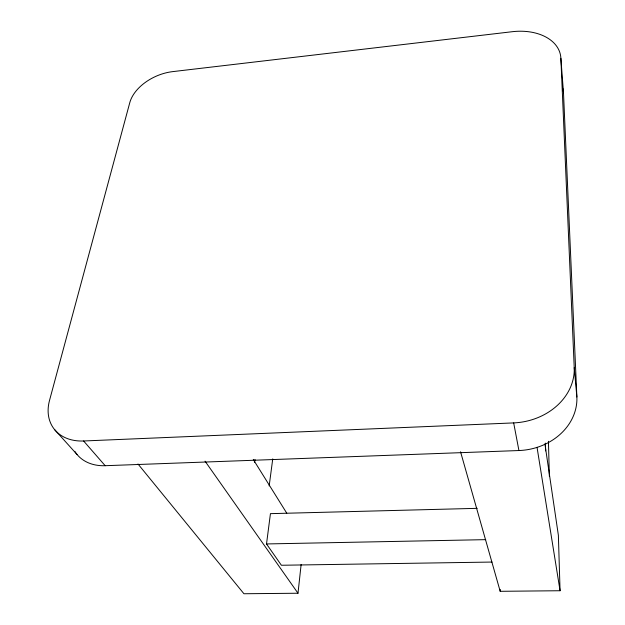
<?xml version="1.0" encoding="UTF-8"?>
<svg xmlns="http://www.w3.org/2000/svg" width="625" height="625" viewBox="0 0 625 625"><rect width="100%" height="100%" fill="white"/><g stroke="black" fill="none" stroke-linecap="round" stroke-linejoin="round"><path stroke-width="0.94" d="M544.906 443.844L558.375 535.297L560.062 590.734L500.188 591.305L500.195 589.383M137.984 463.984L243.938 593.75L297.992 593.234L301.141 564.43M492.031 562.055L281.391 565.258L266.516 543.945L270.438 513.648L477.219 508.336M269.172 485.93L272.75 458.875M254.586 462.305L255 459.406M83.609 440.984L513.672 422.906A60.438 50.422 -9 0 0 574.227 367.602L560.875 58.312A48.453 32.477 -11.3 0 0 512.281 31.703L172.688 71.625A39.164 25.047 -23.8 0 0 129.773 102.688L49.516 400.445A49.953 37.109 -35.2 0 0 83.609 440.984L105.18 465.703L518.93 450.539A57.961 49.242 -8.2 0 0 576.875 397.016L563.5 92.914L560.875 58.312M266.516 543.945L485.711 539.648M54.648 429.656L77.031 454.477M205.047 461.172L297.992 593.234M253.289 459.5L286.766 513.18M460.547 451.789L500.188 591.305M513.672 422.906L518.93 450.539M537.039 447.32L560.062 590.734M574.227 367.602L576.875 397.016M548.438 441.289L549.359 476.289M545.438 443.109L545.633 450.906M105.18 465.703A48.039 36.492 -35.9 0 1 74.789 451.336M562.914 88.711A46.805 32.219 -10.9 0 1 563.5 92.914"/></g></svg>
